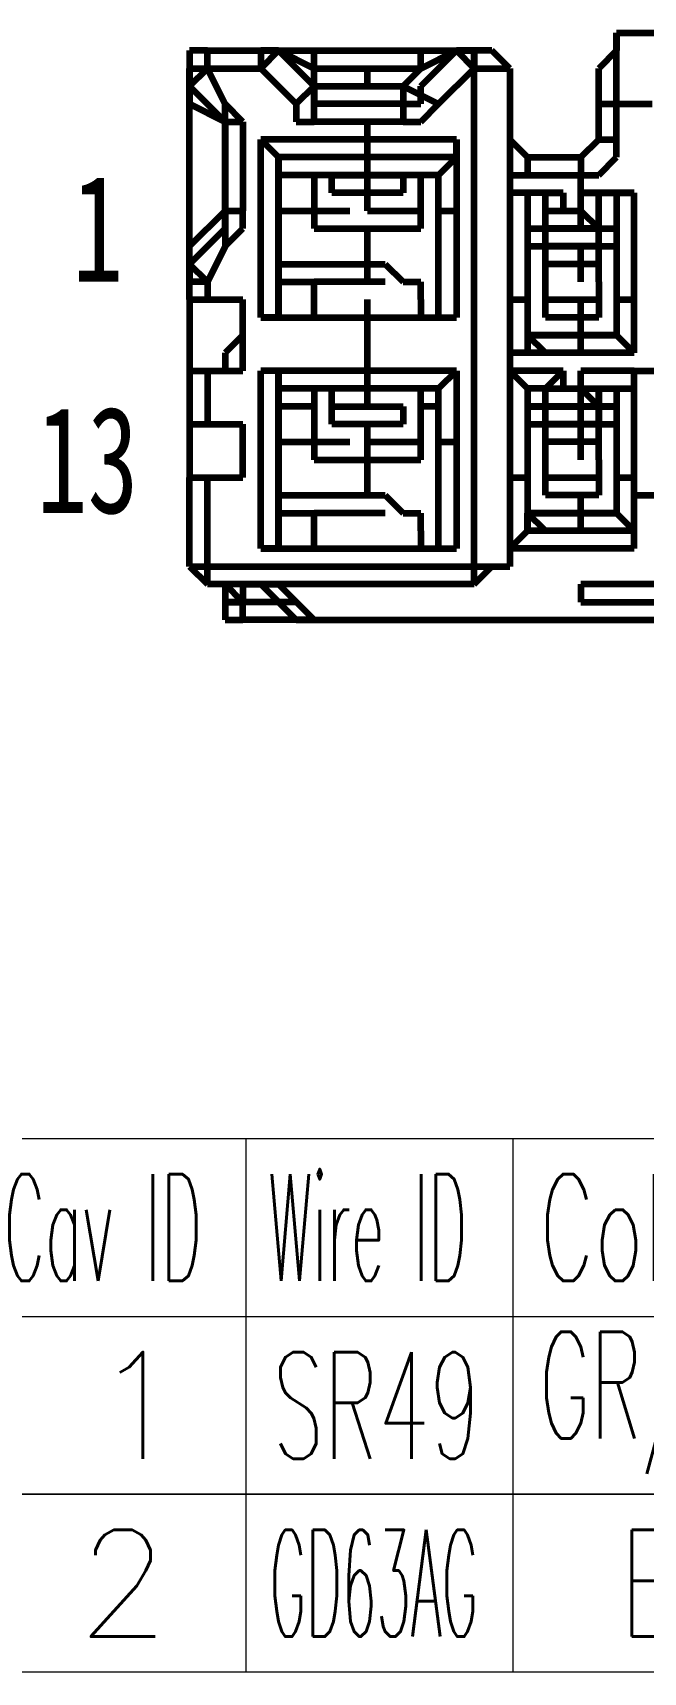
# Model space of a CAD drawing. Header units: inches. Extents: x 47316 to 59086, y 3141 to 11743.
# Drawn here: x 51353.7 to 51370.85, y 5897.6 to 5943.68 of the extents above; entities that cross this region are included whole.
import ezdxf

# ---------------------------------------------------------------- set-up
doc = ezdxf.new("R2010")
doc.units = ezdxf.units.IN
doc.header["$MEASUREMENT"] = 0
doc.layers.add('P', color=250, linetype='Continuous', lineweight=100)
doc.styles.add('MtX_FangSong_GB2312', font='')
doc.styles.add('MtX_KaiTi_GB2312', font='')
doc.styles.get("Standard").update_dxf_attribs({"font": ''})
doc.styles.get('MtX_FangSong_GB2312').set_extended_font_data('FangSong_GB2312')
doc.styles.get('MtX_KaiTi_GB2312').set_extended_font_data('KaiTi_GB2312')
doc.styles.get('Standard').set_extended_font_data('SimSun')

msp = doc.modelspace()

# ---------------------------------------------------------------- linework, layer by layer
at = {"color": 0, "linetype": 'Continuous', "lineweight": 15}
for p, q in [((51352.196, 5912.604), (51434.696, 5912.604)), ((51352.196, 5907.604), (51434.696, 5907.604))]:
    msp.add_line(p, q, dxfattribs=at)
at = {"color": 7, "linetype": 'Continuous', "lineweight": 15}
for p, q in [((51359.696, 5907.604), (51359.696, 5912.604)), ((51367.196, 5907.604), (51367.196, 5912.604))]:
    msp.add_line(p, q, dxfattribs=at)
at = {"color": 102, "linetype": 'Continuous', "lineweight": 15}
for p, q in [((51359.696, 5902.604), (51359.696, 5907.604)), ((51367.196, 5902.604), (51367.196, 5907.604)), ((51359.696, 5897.604), (51359.696, 5902.604)), ((51367.196, 5897.604), (51367.196, 5902.604))]:
    msp.add_line(p, q, dxfattribs=at)
at = {"color": 0, "linetype": 'Continuous', "lineweight": 15}
for points in [[(51352.196, 5902.604), (51352.196, 5907.604), (51434.696, 5907.604), (51434.696, 5902.604)], [(51352.196, 5897.604), (51352.196, 5902.604), (51434.696, 5902.604), (51434.696, 5897.604)]]:
    msp.add_lwpolyline(points, close=True, dxfattribs=at)
at = {"layer": 'P', "color": 0, "linetype": 'Continuous'}
for p, q in [((51370.102, 5940.685), (51370.102, 5943.685)), ((51370.102, 5943.685), (51371.602, 5943.685)), ((51370.102, 5943.685), (51370.102, 5943.185)), ((51358.602, 5943.185), (51358.102, 5943.185)), ((51358.102, 5943.185), (51358.102, 5942.685)), ((51358.602, 5943.185), (51360.102, 5943.185)), ((51358.602, 5942.685), (51358.602, 5943.185)), ((51360.102, 5943.185), (51366.102, 5943.185)), ((51360.102, 5943.185), (51360.102, 5942.685)), ((51360.602, 5943.185), (51360.102, 5942.685)), ((51360.602, 5943.185), (51360.102, 5943.185)), ((51360.602, 5943.185), (51361.602, 5942.185)), ((51360.602, 5943.185), (51360.602, 5943.185)), ((51360.602, 5943.185), (51361.602, 5942.685)), ((51361.602, 5942.685), (51361.602, 5943.185)), ((51364.602, 5942.185), (51365.602, 5943.185)), ((51364.602, 5942.685), (51364.602, 5943.185)), ((51364.602, 5942.685), (51365.602, 5943.185)), ((51365.602, 5943.185), (51366.102, 5942.685)), ((51366.102, 5943.185), (51365.602, 5943.185)), ((51365.602, 5943.185), (51365.602, 5943.185)), ((51366.102, 5928.185), (51366.102, 5943.185)), ((51366.102, 5943.185), (51366.102, 5942.685)), ((51366.102, 5943.185), (51366.102, 5943.185)), ((51366.602, 5943.185), (51366.102, 5943.185)), ((51367.102, 5942.685), (51366.602, 5943.185)), ((51370.102, 5943.185), (51369.602, 5942.685)), ((51358.102, 5936.185), (51358.102, 5942.685)), ((51358.102, 5942.185), (51358.602, 5942.685)), ((51358.102, 5942.685), (51358.102, 5942.185)), ((51358.102, 5942.685), (51358.102, 5942.185)), ((51358.102, 5942.685), (51360.102, 5942.685)), ((51358.102, 5942.685), (51358.602, 5942.685)), ((51359.102, 5941.685), (51358.602, 5942.685)), ((51360.102, 5942.685), (51361.102, 5941.685)), ((51361.602, 5942.185), (51361.602, 5942.685)), ((51361.602, 5942.685), (51364.602, 5942.685)), ((51363.102, 5942.185), (51363.102, 5942.685)), ((51364.602, 5942.685), (51364.102, 5942.185)), ((51365.102, 5941.685), (51366.102, 5942.685)), ((51366.102, 5942.685), (51367.102, 5942.685)), ((51367.102, 5942.685), (51367.102, 5928.685)), ((51369.602, 5940.685), (51369.602, 5942.685)), ((51359.102, 5941.185), (51358.102, 5942.185)), ((51358.102, 5942.185), (51358.102, 5942.185)), ((51358.102, 5942.185), (51358.102, 5942.185)), ((51358.102, 5942.185), (51358.102, 5941.685)), ((51358.102, 5941.685), (51358.102, 5942.185)), ((51358.102, 5942.185), (51358.102, 5942.185)), ((51358.102, 5942.185), (51358.102, 5942.185)), ((51358.102, 5942.185), (51358.102, 5942.185)), ((51358.102, 5942.185), (51358.102, 5942.185)), ((51358.102, 5942.185), (51358.102, 5942.185)), ((51358.102, 5942.185), (51358.102, 5942.185)), ((51358.102, 5942.185), (51358.102, 5942.185)), ((51358.102, 5942.185), (51358.102, 5942.185)), ((51361.602, 5942.185), (51361.102, 5941.685)), ((51361.602, 5942.185), (51364.102, 5942.185)), ((51361.602, 5941.185), (51361.602, 5942.185)), ((51361.602, 5942.185), (51361.602, 5941.685)), ((51364.102, 5942.185), (51364.102, 5941.185)), ((51364.102, 5942.185), (51365.102, 5941.685)), ((51364.602, 5941.685), (51364.602, 5942.185)), ((51358.102, 5937.685), (51358.102, 5941.685)), ((51358.102, 5941.685), (51359.102, 5941.185)), ((51358.102, 5941.685), (51358.102, 5941.685)), ((51358.102, 5941.685), (51358.102, 5941.685)), ((51358.102, 5941.685), (51358.102, 5941.685)), ((51358.102, 5941.685), (51358.102, 5941.685)), ((51358.102, 5941.685), (51358.102, 5941.685)), ((51358.102, 5941.685), (51358.102, 5941.685)), ((51358.102, 5941.685), (51358.102, 5941.685)), ((51358.102, 5941.685), (51358.102, 5941.685)), ((51358.102, 5941.685), (51358.102, 5941.685)), ((51358.102, 5941.685), (51358.102, 5941.685)), ((51358.102, 5941.685), (51358.102, 5941.685)), ((51358.102, 5941.685), (51358.102, 5941.685)), ((51359.102, 5941.185), (51359.102, 5941.685)), ((51359.602, 5941.185), (51359.102, 5941.685)), ((51361.102, 5941.685), (51361.102, 5941.185)), ((51364.102, 5941.685), (51361.602, 5941.685)), ((51361.602, 5941.685), (51361.602, 5941.685)), ((51363.102, 5941.685), (51363.102, 5941.685)), ((51364.102, 5941.685), (51364.602, 5941.685)), ((51364.602, 5941.185), (51365.102, 5941.685)), ((51369.602, 5941.685), (51371.102, 5941.685)), ((51359.102, 5938.685), (51359.102, 5941.185)), ((51359.102, 5941.185), (51359.102, 5938.685)), ((51359.102, 5941.185), (51359.602, 5941.185)), ((51359.102, 5941.185), (51359.102, 5941.185)), ((51359.102, 5941.185), (51359.102, 5941.185)), ((51359.102, 5941.185), (51359.102, 5941.185)), ((51359.102, 5941.185), (51359.102, 5941.185)), ((51359.102, 5941.185), (51359.102, 5941.185)), ((51359.102, 5941.185), (51359.102, 5941.185)), ((51359.102, 5941.185), (51359.102, 5941.185)), ((51359.102, 5941.185), (51359.102, 5941.185)), ((51359.102, 5941.185), (51359.102, 5941.185)), ((51359.102, 5941.185), (51359.102, 5941.185)), ((51359.102, 5941.185), (51359.102, 5941.185)), ((51359.102, 5941.185), (51359.102, 5941.185)), ((51359.102, 5941.185), (51359.102, 5941.185)), ((51359.102, 5941.185), (51359.102, 5941.185)), ((51359.102, 5941.185), (51359.102, 5941.185)), ((51359.102, 5941.185), (51359.102, 5941.185)), ((51359.102, 5941.185), (51359.102, 5941.185)), ((51359.102, 5941.185), (51359.102, 5941.185)), ((51359.102, 5941.185), (51359.102, 5941.185)), ((51359.602, 5941.185), (51359.602, 5938.685)), ((51359.602, 5941.185), (51359.602, 5941.185)), ((51361.102, 5941.185), (51361.602, 5941.185)), ((51364.102, 5941.185), (51361.602, 5941.185)), ((51363.102, 5940.185), (51363.102, 5941.185)), ((51364.102, 5941.185), (51364.602, 5941.185)), ((51360.102, 5935.685), (51360.102, 5940.685)), ((51365.602, 5940.685), (51360.102, 5940.685)), ((51360.602, 5940.185), (51360.102, 5940.685)), ((51365.602, 5940.685), (51365.602, 5935.685)), ((51365.602, 5940.185), (51365.602, 5940.685)), ((51367.102, 5940.685), (51367.102, 5940.685)), ((51367.102, 5940.685), (51367.602, 5940.185)), ((51369.102, 5940.185), (51369.602, 5940.685)), ((51369.602, 5940.685), (51370.102, 5940.685)), ((51369.602, 5940.685), (51369.602, 5940.685)), ((51370.102, 5940.185), (51370.102, 5940.685)), ((51360.602, 5935.685), (51360.602, 5940.185)), ((51365.602, 5940.185), (51360.602, 5940.185)), ((51360.602, 5940.185), (51360.602, 5939.685)), ((51363.102, 5939.685), (51363.102, 5940.185)), ((51365.602, 5940.185), (51365.102, 5939.685)), ((51365.602, 5940.185), (51365.602, 5935.685)), ((51367.602, 5940.185), (51369.102, 5940.185)), ((51367.602, 5940.185), (51367.602, 5939.685)), ((51369.102, 5940.185), (51369.102, 5939.685)), ((51369.602, 5939.685), (51370.102, 5940.185)), ((51360.602, 5939.685), (51360.602, 5935.685)), ((51365.102, 5939.685), (51360.602, 5939.685)), ((51361.602, 5939.685), (51360.602, 5939.685)), ((51361.602, 5939.685), (51361.602, 5939.185)), ((51362.102, 5939.685), (51364.102, 5939.685)), ((51362.102, 5939.185), (51362.102, 5939.685)), ((51363.102, 5938.685), (51363.102, 5939.685)), ((51364.102, 5939.685), (51364.102, 5939.185)), ((51364.602, 5939.185), (51364.602, 5939.685)), ((51365.102, 5939.685), (51364.602, 5939.685)), ((51365.102, 5935.685), (51365.102, 5939.685)), ((51367.102, 5939.685), (51367.602, 5939.685)), ((51367.602, 5939.685), (51369.102, 5939.685)), ((51369.102, 5938.185), (51369.102, 5939.685)), ((51369.102, 5939.685), (51369.602, 5939.685)), ((51361.602, 5939.185), (51361.602, 5938.185)), ((51361.602, 5939.185), (51361.602, 5939.185)), ((51364.102, 5939.185), (51362.102, 5939.185)), ((51364.102, 5939.185), (51362.102, 5939.185)), ((51364.602, 5938.185), (51364.602, 5939.185)), ((51364.602, 5939.185), (51364.602, 5939.185)), ((51368.602, 5939.185), (51367.102, 5939.185)), ((51367.102, 5939.185), (51367.102, 5934.685)), ((51367.602, 5939.185), (51367.102, 5939.185)), ((51368.102, 5939.185), (51367.602, 5939.185)), ((51367.602, 5939.185), (51367.602, 5934.685)), ((51367.602, 5939.185), (51367.602, 5935.185)), ((51368.102, 5936.685), (51368.102, 5939.185)), ((51368.102, 5939.185), (51368.602, 5939.185)), ((51368.602, 5939.185), (51368.602, 5938.685)), ((51369.102, 5938.685), (51369.102, 5939.185)), ((51369.102, 5939.185), (51369.102, 5939.185)), ((51369.102, 5939.185), (51370.602, 5939.185)), ((51370.602, 5939.185), (51369.102, 5939.185)), ((51369.602, 5936.685), (51369.602, 5939.185)), ((51370.102, 5939.185), (51370.102, 5935.185)), ((51370.602, 5934.685), (51370.602, 5939.185)), ((51370.602, 5934.685), (51370.602, 5939.185)), ((51370.602, 5939.185), (51370.602, 5939.185)), ((51358.102, 5937.685), (51359.102, 5938.685)), ((51359.102, 5938.685), (51359.602, 5938.685)), ((51359.102, 5938.185), (51359.102, 5938.685)), ((51359.102, 5938.685), (51359.102, 5938.685)), ((51359.102, 5938.685), (51359.102, 5938.185)), ((51359.602, 5938.185), (51359.602, 5938.685)), ((51360.602, 5938.685), (51361.102, 5938.685)), ((51361.102, 5938.685), (51361.602, 5938.685)), ((51361.602, 5938.685), (51362.602, 5938.685)), ((51363.102, 5938.685), (51364.602, 5938.685)), ((51363.102, 5938.685), (51363.102, 5938.685)), ((51364.602, 5938.685), (51364.602, 5938.685)), ((51365.102, 5938.685), (51365.602, 5938.685)), ((51368.102, 5938.685), (51368.602, 5938.685)), ((51368.602, 5938.685), (51369.102, 5938.685)), ((51369.102, 5938.685), (51369.602, 5938.185)), ((51359.102, 5938.185), (51358.102, 5937.185)), ((51359.102, 5938.185), (51359.102, 5937.685)), ((51359.102, 5937.685), (51359.602, 5938.185)), ((51359.102, 5938.185), (51359.102, 5938.185)), ((51359.102, 5938.185), (51359.102, 5938.185)), ((51359.102, 5938.185), (51359.102, 5938.185)), ((51359.102, 5938.185), (51359.102, 5938.185)), ((51359.102, 5938.185), (51359.102, 5938.185)), ((51359.102, 5938.185), (51359.102, 5938.185)), ((51359.102, 5938.185), (51359.102, 5938.185)), ((51359.102, 5938.185), (51359.102, 5938.185)), ((51359.102, 5938.185), (51359.102, 5938.185)), ((51359.102, 5938.185), (51359.102, 5938.185)), ((51359.102, 5938.185), (51359.102, 5938.185)), ((51359.102, 5938.185), (51359.102, 5938.185)), ((51359.102, 5938.185), (51359.102, 5938.185)), ((51359.102, 5938.185), (51359.102, 5938.185)), ((51359.102, 5938.185), (51359.102, 5938.185)), ((51359.102, 5938.185), (51359.102, 5938.185)), ((51361.602, 5938.185), (51364.602, 5938.185)), ((51363.102, 5936.685), (51363.102, 5938.185)), ((51363.102, 5938.185), (51363.102, 5938.185)), ((51367.602, 5938.185), (51368.102, 5938.185)), ((51367.602, 5938.185), (51370.102, 5938.185)), ((51369.602, 5938.185), (51368.102, 5938.185)), ((51369.602, 5938.185), (51368.102, 5938.185)), ((51369.102, 5938.185), (51369.102, 5938.185)), ((51369.602, 5938.185), (51370.102, 5938.185)), ((51358.102, 5937.685), (51358.102, 5937.685)), ((51358.102, 5937.185), (51358.102, 5937.685)), ((51358.102, 5937.685), (51358.102, 5937.685)), ((51358.102, 5937.685), (51358.102, 5937.685)), ((51358.102, 5937.685), (51358.102, 5937.685)), ((51359.102, 5937.685), (51358.602, 5936.685)), ((51367.602, 5937.685), (51368.102, 5937.685)), ((51367.602, 5937.685), (51370.102, 5937.685)), ((51369.602, 5937.685), (51368.102, 5937.685)), ((51368.102, 5937.685), (51369.602, 5937.685)), ((51369.102, 5936.685), (51369.102, 5937.685)), ((51369.602, 5937.685), (51370.102, 5937.685)), ((51358.602, 5936.685), (51358.102, 5937.185)), ((51358.102, 5937.185), (51358.102, 5936.685)), ((51358.102, 5937.185), (51358.102, 5937.185)), ((51358.102, 5937.185), (51358.102, 5937.185)), ((51358.102, 5937.185), (51358.102, 5937.185)), ((51358.102, 5937.185), (51358.102, 5937.185)), ((51358.102, 5937.185), (51358.102, 5937.185)), ((51358.102, 5937.185), (51358.102, 5937.185)), ((51358.102, 5937.185), (51358.102, 5937.185)), ((51358.102, 5937.185), (51358.102, 5937.185)), ((51358.102, 5937.185), (51358.102, 5937.185)), ((51358.102, 5937.185), (51358.102, 5937.185)), ((51358.102, 5937.185), (51358.102, 5937.185)), ((51358.102, 5937.185), (51358.102, 5937.185)), ((51358.102, 5937.185), (51358.102, 5937.185)), ((51358.102, 5937.185), (51358.102, 5937.185)), ((51360.602, 5937.185), (51363.602, 5937.185)), ((51363.602, 5937.185), (51364.102, 5936.685)), ((51369.602, 5937.185), (51368.102, 5937.185)), ((51358.602, 5936.685), (51358.102, 5936.685)), ((51358.602, 5936.685), (51358.602, 5936.185)), ((51360.602, 5936.685), (51361.602, 5936.685)), ((51361.602, 5935.685), (51361.602, 5936.685)), ((51363.602, 5936.685), (51361.602, 5936.685)), ((51363.102, 5936.685), (51363.102, 5936.685)), ((51364.102, 5936.685), (51364.102, 5936.685)), ((51364.102, 5936.685), (51364.602, 5936.685)), ((51364.102, 5936.685), (51364.102, 5936.685)), ((51364.602, 5936.185), (51364.602, 5936.685)), ((51368.102, 5935.685), (51368.102, 5936.685)), ((51368.102, 5936.685), (51368.102, 5936.685)), ((51369.602, 5936.685), (51369.602, 5935.685)), ((51369.602, 5936.685), (51369.602, 5936.685)), ((51358.102, 5936.185), (51358.102, 5934.185)), ((51358.102, 5936.185), (51359.602, 5936.185)), ((51359.602, 5934.185), (51359.602, 5936.185)), ((51363.102, 5935.185), (51363.102, 5936.185)), ((51364.602, 5936.185), (51364.602, 5935.685)), ((51364.602, 5936.185), (51364.602, 5935.685)), ((51367.102, 5936.185), (51367.602, 5936.185)), ((51368.102, 5936.185), (51368.102, 5936.185)), ((51368.102, 5936.185), (51369.602, 5936.185)), ((51369.102, 5934.685), (51369.102, 5936.185)), ((51369.102, 5936.185), (51369.102, 5936.185)), ((51369.602, 5936.185), (51369.602, 5936.185)), ((51370.102, 5936.185), (51370.602, 5936.185)), ((51360.102, 5935.685), (51365.602, 5935.685)), ((51360.602, 5935.685), (51360.102, 5935.685)), ((51360.602, 5935.685), (51365.602, 5935.685)), ((51364.602, 5935.685), (51364.602, 5935.685)), ((51365.602, 5935.685), (51365.602, 5935.685)), ((51369.602, 5935.685), (51368.102, 5935.685)), ((51359.602, 5935.185), (51359.102, 5934.685)), ((51363.102, 5934.685), (51363.102, 5935.185)), ((51368.102, 5934.685), (51367.602, 5935.185)), ((51367.602, 5935.185), (51370.102, 5935.185)), ((51370.102, 5935.185), (51367.602, 5935.185)), ((51367.602, 5935.185), (51367.602, 5935.185)), ((51370.102, 5935.185), (51370.602, 5934.685)), ((51359.102, 5934.685), (51359.102, 5934.185)), ((51359.102, 5934.685), (51359.102, 5934.685)), ((51359.102, 5934.685), (51359.102, 5934.685)), ((51363.102, 5933.185), (51363.102, 5934.685)), ((51370.602, 5934.685), (51367.102, 5934.685)), ((51367.602, 5934.685), (51367.102, 5934.685)), ((51370.602, 5934.685), (51367.602, 5934.685)), ((51369.102, 5934.685), (51369.102, 5934.685)), ((51370.602, 5934.685), (51370.602, 5934.685)), ((51358.102, 5934.185), (51358.102, 5932.685)), ((51358.102, 5934.185), (51359.602, 5934.185)), ((51358.602, 5934.185), (51358.602, 5932.685)), ((51359.102, 5934.185), (51359.602, 5934.185)), ((51360.102, 5929.185), (51360.102, 5934.185)), ((51365.602, 5934.185), (51360.102, 5934.185)), ((51360.602, 5934.185), (51360.102, 5934.185)), ((51360.602, 5929.185), (51360.602, 5934.185)), ((51365.602, 5934.185), (51360.602, 5934.185)), ((51360.602, 5934.185), (51360.602, 5933.685)), ((51365.602, 5934.185), (51365.102, 5933.685)), ((51365.602, 5934.185), (51365.602, 5929.185)), ((51365.602, 5934.185), (51365.602, 5929.185)), ((51365.602, 5934.185), (51365.602, 5934.185)), ((51367.102, 5934.185), (51367.102, 5929.185)), ((51368.602, 5934.185), (51367.102, 5934.185)), ((51367.602, 5933.685), (51367.102, 5934.185)), ((51368.102, 5933.685), (51368.602, 5934.185)), ((51368.602, 5934.185), (51368.602, 5933.685)), ((51369.102, 5933.185), (51369.102, 5934.185)), ((51369.102, 5933.685), (51369.102, 5934.185)), ((51369.102, 5933.685), (51369.102, 5934.185)), ((51370.602, 5934.185), (51369.102, 5934.185)), ((51370.602, 5929.185), (51370.602, 5934.185)), ((51370.602, 5934.185), (51372.102, 5934.185)), ((51370.602, 5933.685), (51370.602, 5934.185)), ((51360.602, 5933.685), (51360.602, 5929.185)), ((51365.102, 5933.685), (51360.602, 5933.685)), ((51361.602, 5933.685), (51361.602, 5932.685)), ((51362.102, 5932.685), (51362.102, 5933.685)), ((51364.602, 5932.685), (51364.602, 5933.685)), ((51365.102, 5929.185), (51365.102, 5933.685)), ((51367.602, 5933.685), (51367.602, 5929.685)), ((51367.602, 5933.685), (51367.602, 5930.185)), ((51368.102, 5933.685), (51367.602, 5933.685)), ((51368.102, 5932.685), (51368.102, 5933.685)), ((51368.102, 5931.685), (51368.102, 5933.685)), ((51368.102, 5933.685), (51368.602, 5933.685)), ((51368.602, 5933.685), (51369.102, 5933.685)), ((51369.102, 5933.685), (51369.602, 5933.185)), ((51369.102, 5933.685), (51370.602, 5933.685)), ((51369.602, 5931.685), (51369.602, 5933.685)), ((51369.602, 5933.685), (51369.602, 5932.685)), ((51370.102, 5933.685), (51370.102, 5930.185)), ((51370.602, 5929.685), (51370.602, 5933.685)), ((51361.602, 5933.185), (51360.602, 5933.185)), ((51362.102, 5933.185), (51364.102, 5933.185)), ((51363.102, 5933.185), (51363.102, 5933.185)), ((51364.102, 5933.185), (51364.102, 5932.685)), ((51365.102, 5933.185), (51364.602, 5933.185)), ((51367.602, 5933.185), (51368.102, 5933.185)), ((51368.102, 5933.185), (51367.602, 5933.185)), ((51369.602, 5933.185), (51368.102, 5933.185)), ((51368.102, 5933.185), (51369.602, 5933.185)), ((51369.102, 5932.685), (51369.102, 5933.185)), ((51369.602, 5933.185), (51370.102, 5933.185)), ((51370.102, 5933.185), (51369.602, 5933.185)), ((51358.102, 5932.685), (51358.102, 5931.185)), ((51358.102, 5932.685), (51359.602, 5932.685)), ((51359.602, 5931.185), (51359.602, 5932.685)), ((51361.602, 5932.685), (51361.602, 5931.685)), ((51361.602, 5932.685), (51361.602, 5932.685)), ((51364.102, 5932.685), (51362.102, 5932.685)), ((51364.102, 5932.685), (51362.102, 5932.685)), ((51363.102, 5931.685), (51363.102, 5932.685)), ((51364.602, 5931.685), (51364.602, 5932.685)), ((51364.602, 5932.685), (51364.602, 5932.685)), ((51367.602, 5932.685), (51368.102, 5932.685)), ((51367.602, 5932.685), (51370.102, 5932.685)), ((51368.102, 5932.685), (51368.102, 5932.685)), ((51368.102, 5932.685), (51369.602, 5932.685)), ((51369.602, 5932.685), (51368.102, 5932.685)), ((51369.102, 5931.685), (51369.102, 5932.685)), ((51369.602, 5932.685), (51369.602, 5932.685)), ((51369.602, 5932.685), (51370.102, 5932.685)), ((51360.602, 5932.185), (51361.102, 5932.185)), ((51361.102, 5932.185), (51361.602, 5932.185)), ((51361.602, 5932.185), (51362.602, 5932.185)), ((51363.102, 5932.185), (51364.602, 5932.185)), ((51363.102, 5932.185), (51363.102, 5932.185)), ((51364.602, 5932.185), (51364.602, 5932.185)), ((51365.102, 5932.185), (51365.602, 5932.185)), ((51369.602, 5932.185), (51368.102, 5932.185)), ((51369.602, 5932.185), (51368.102, 5932.185)), ((51361.602, 5931.685), (51364.602, 5931.685)), ((51363.102, 5931.185), (51363.102, 5931.685)), ((51368.102, 5930.685), (51368.102, 5931.685)), ((51368.102, 5931.685), (51368.102, 5931.685)), ((51369.602, 5931.685), (51369.602, 5930.685)), ((51369.602, 5931.685), (51369.602, 5931.685)), ((51358.102, 5928.685), (51358.102, 5931.185)), ((51358.102, 5931.185), (51359.602, 5931.185)), ((51358.602, 5928.185), (51358.602, 5931.185)), ((51363.102, 5930.685), (51363.102, 5931.185)), ((51367.102, 5931.185), (51367.602, 5931.185)), ((51368.102, 5931.185), (51368.102, 5931.185)), ((51368.102, 5931.185), (51369.602, 5931.185)), ((51369.102, 5931.185), (51369.102, 5931.185)), ((51369.602, 5931.185), (51369.602, 5931.185)), ((51370.102, 5931.185), (51370.602, 5931.185)), ((51360.602, 5930.685), (51363.602, 5930.685)), ((51363.602, 5930.685), (51364.102, 5930.185)), ((51369.602, 5930.685), (51368.102, 5930.685)), ((51369.102, 5929.685), (51369.102, 5930.685)), ((51370.602, 5930.685), (51372.102, 5930.685)), ((51360.602, 5930.185), (51361.602, 5930.185)), ((51361.602, 5929.185), (51361.602, 5930.185)), ((51363.602, 5930.185), (51361.602, 5930.185)), ((51364.102, 5930.185), (51364.102, 5930.185)), ((51364.102, 5930.185), (51364.602, 5930.185)), ((51364.102, 5930.185), (51364.102, 5930.185)), ((51364.602, 5929.685), (51364.602, 5930.185)), ((51368.102, 5929.685), (51367.602, 5930.185)), ((51367.602, 5930.185), (51370.102, 5930.185)), ((51370.102, 5930.185), (51367.602, 5930.185)), ((51367.602, 5929.685), (51367.602, 5930.185)), ((51370.102, 5930.185), (51370.602, 5929.685)), ((51364.602, 5929.685), (51364.602, 5929.185)), ((51364.602, 5929.685), (51364.602, 5929.685)), ((51364.602, 5929.685), (51364.602, 5929.185)), ((51367.602, 5929.685), (51367.102, 5929.185)), ((51370.602, 5929.685), (51367.602, 5929.685)), ((51370.602, 5929.185), (51370.602, 5929.685)), ((51360.102, 5929.185), (51365.602, 5929.185)), ((51360.602, 5929.185), (51360.102, 5929.185)), ((51360.602, 5929.185), (51365.602, 5929.185)), ((51365.602, 5929.185), (51365.602, 5929.185)), ((51370.602, 5929.185), (51367.102, 5929.185)), ((51358.102, 5928.685), (51367.102, 5928.685)), ((51358.102, 5928.685), (51358.102, 5928.685)), ((51358.102, 5928.685), (51358.602, 5928.185)), ((51366.102, 5928.185), (51366.602, 5928.685)), ((51366.602, 5928.685), (51367.102, 5928.685)), ((51366.102, 5928.185), (51358.602, 5928.185)), ((51359.602, 5927.685), (51359.102, 5928.185)), ((51359.602, 5928.185), (51359.102, 5928.185)), ((51359.102, 5928.185), (51359.102, 5927.685)), ((51359.602, 5928.185), (51360.102, 5928.185)), ((51359.602, 5928.185), (51359.602, 5928.185)), ((51359.602, 5928.185), (51359.602, 5927.685)), ((51359.602, 5928.185), (51359.602, 5928.185)), ((51360.102, 5928.185), (51361.102, 5927.185)), ((51360.102, 5928.185), (51360.602, 5928.185)), ((51360.102, 5928.185), (51360.102, 5928.185)), ((51360.102, 5928.185), (51360.102, 5928.185)), ((51360.602, 5928.185), (51361.602, 5927.185)), ((51393.102, 5928.185), (51369.102, 5928.185)), ((51369.102, 5928.185), (51369.102, 5927.685)), ((51361.102, 5927.685), (51359.102, 5927.685)), ((51359.102, 5927.685), (51359.102, 5927.685)), ((51359.102, 5927.685), (51359.602, 5927.685)), ((51359.102, 5927.685), (51359.102, 5927.185)), ((51359.602, 5927.185), (51359.602, 5927.685)), ((51369.102, 5927.685), (51393.102, 5927.685)), ((51359.102, 5927.185), (51359.602, 5927.185)), ((51361.102, 5927.185), (51359.602, 5927.185)), ((51361.602, 5927.185), (51361.102, 5927.185)), ((51361.102, 5927.185), (51361.102, 5927.185)), ((51361.102, 5927.185), (51361.602, 5927.185)), ((51361.602, 5927.185), (51400.102, 5927.185)), ((51361.602, 5927.185), (51400.102, 5927.185)), ((51361.602, 5927.185), (51361.602, 5927.185)), ((51361.602, 5927.185), (51361.602, 5927.185)), ((51361.602, 5927.185), (51361.602, 5927.185))]:
    msp.add_line(p, q, dxfattribs=at)

# ---------------------------------------------------------------- texts
at = {"color": 0, "linetype": 'ByBlock', "width": 0.7}
for s, style, p in [('1', 'MtX_KaiTi_GB2312', (51354.807, 5936.685)), ('13', 'MtX_FangSong_GB2312', (51353.807, 5930.185))]:
    msp.add_text(s, height=3, dxfattribs=dict(at, style=style)).set_placement(p)
at = {"color": 7, "linetype": 'Continuous', "lineweight": 15, "char_height": 3, "attachment_point": 1}
for s, insert, width in [('\\Fromans.shx;\\W0.4026548673;\\T1.0000000000;\\o\\lWire ID', (51360.311, 5911.604), 6.5), ('\\Fromans.shx;\\W0.4292452830;\\T1.0000000000;\\o\\lCav ID', (51352.88, 5911.604), 6.5), ('\\Fromans.shx;\\W0.5687500000;\\T1.0000000000;\\o\\lColor', (51367.94, 5911.604), 6.5), ('\\Fromans.shx;\\W1.0000000000;\\T1.0000000000;\\o\\l1', (51355.375, 5906.604), 2.85714), ('\\Fromans.shx;\\W1.0000000000;\\T1.0000000000;\\o\\l2', (51354.946, 5901.604), 2.85714)]:
    msp.add_mtext(s, dxfattribs=dict(at, insert=insert, width=width))
at = {"color": 140, "linetype": 'Continuous', "lineweight": 15, "char_height": 3, "attachment_point": 1}
for s, insert, width in [('\\Fromans.shx;\\W0.5352941176;\\T1.0000000000;\\o\\lGR/G', (51367.926, 5907.176), 6.5), ('\\Fromans.shx;\\W1.0000000000;\\T1.0000000000;\\o\\lB', (51370.018, 5901.604), 3)]:
    msp.add_mtext(s, dxfattribs=dict(at, insert=insert, width=width))
at = {"color": 21, "linetype": 'Continuous', "lineweight": 15, "char_height": 3, "width": 6.5, "attachment_point": 1}
for s, insert in [('\\Fromans.shx;\\W0.5617283951;\\T1.0000000000;\\o\\lSR49', (51360.437, 5906.604)), ('\\Fromans.shx;\\W0.3760330579;\\T1.0000000000;\\o\\lGD63AG', (51360.357, 5901.604))]:
    msp.add_mtext(s, dxfattribs=dict(at, insert=insert))

doc.saveas('drawing.dxf')
